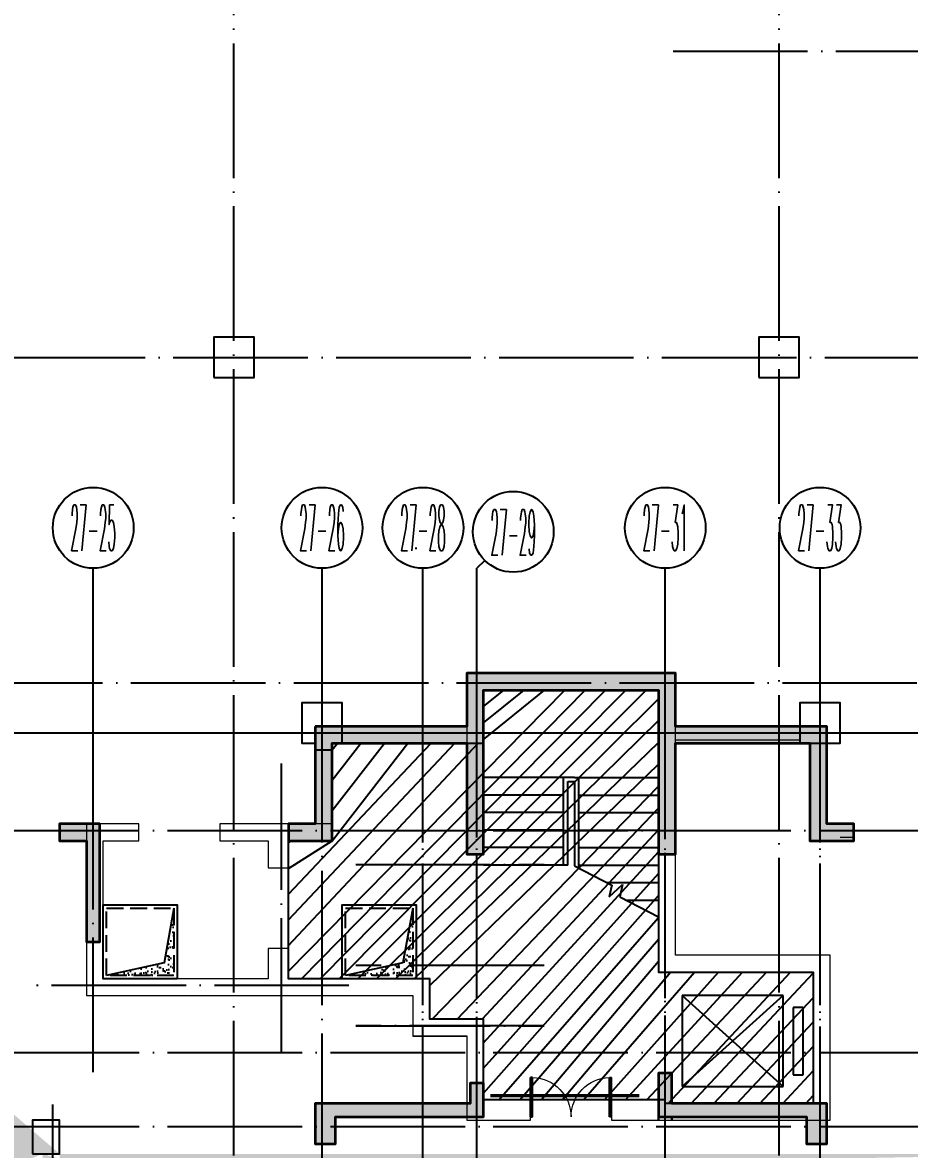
# Model space of a CAD drawing. Extents: x 115549 to 768939, y -502199 to 402497.
# Drawn here: x 417143 to 430322, y -412586 to -395847 of the extents above; entities that cross this region are included whole.
import ezdxf
from ezdxf.enums import TextEntityAlignment as Align

# ---------------------------------------------------------------- set-up
doc = ezdxf.new("R2010")
doc.units = 0
doc.header["$LTSCALE"] = 1000
doc.header["$MEASUREMENT"] = 0
doc.linetypes.add('DASH', pattern=[0.35, 0.25, -0.1])
doc.linetypes.add('DOTE', pattern=[2.4200000000000004, 2, -0.2, 0.02, -0.2])
for name, color, linetype in [('AXIS', 3, 'Continuous'), ('AXIS_TEXT', 7, 'Continuous'), ('COLUMN', 9, 'Continuous'), ('DOOR_FIRE', 144, 'Continuous'), ('DOTE', 16, 'DOTE'), ('STAIR', 50, 'Continuous'), ('人防集水坑', 6, 'Continuous')]:
    doc.layers.add(name, color=color, linetype=linetype)
for name, color, linetype, lineweight in [('renWALL', 8, 'Continuous', 9), ('WALL', 150, 'Continuous', 30), ('主楼剪力墙', 212, 'Continuous', 5), ('砼墙', 3, 'Continuous', 35)]:
    doc.layers.add(name, color=color, linetype=linetype, lineweight=lineweight)
doc.styles.add('_TCH_AXIS', font='COMPLEX', dxfattribs={"bigfont": 'GBCBIG'})
doc.styles.add('COMPLEX', font='COMPLEX')

# ---------------------------------------------------------------- blocks, each defined once
blk = doc.blocks.new('qiangzh3333')
at = {"layer": 'COLUMN', "color": 8}
for points in [[(503224601.038847, 3697103396.178967), (503225201.038847, 3697103396.178967), (503225201.038847, 3697103996.178967), (503224601.038847, 3697103996.178967)], [(503232701.038847, 3697103396.178967), (503233301.038847, 3697103396.178967), (503233301.038847, 3697103996.178967), (503232701.038847, 3697103996.178967)], [(503226110.8826807, 3697097866.524258), (503226360.8826807, 3697097866.524258), (503226360.8826807, 3697097966.522717), (503226510.945097, 3697097966.522717), (503226510.945097, 3697098566.522717), (503225910.945097, 3697098566.522717), (503225910.945097, 3697097966.522717), (503226110.8826807, 3697097966.522717)], [(503233310.945097, 3697097966.522717), (503233910.945097, 3697097966.522717), (503233910.945097, 3697098566.522717), (503233310.945097, 3697098566.522717)], [(503221910.945097, 3697091866.522717), (503222310.945097, 3697091866.522717), (503222310.945097, 3697092366.522717), (503221910.945097, 3697092366.522717)]]:
    blk.add_lwpolyline(points, close=True, dxfattribs=at)
at = {"layer": 'renWALL', "color": 8}
for points in [[(503231310.9167336, 3697092666.522717), (503230510.5560215, 3697092666.522717), (503230510.5560215, 3697092366.522717), (503231310.9167336, 3697092366.522717), (503233760.9167336, 3697092366.522717), (503233760.9167336, 3697094816.52613), (503231460.9167336, 3697094816.52613), (503231460.9167336, 3697098116.52613), (503231460.9167336, 3697099006.52613), (503228360.9167336, 3697099006.52613), (503228360.9167336, 3697096666.52613), (503228610.9167336, 3697096666.52613), (503228610.9167336, 3697098756.52613), (503231210.9167336, 3697098756.52613), (503231210.9167336, 3697098116.52613), (503231210.9167336, 3697094566.52613), (503233510.9167336, 3697094566.52613), (503233510.9167336, 3697092616.522717), (503231310.9167336, 3697092616.522717)], [(503231460.9167336, 3697098216.52613), (503233310.945097, 3697098216.52613)], [(503231460.9167336, 3697098016.52613), (503233310.945097, 3697098016.52613)], [(503234110.915429, 3697096566.52613), (503233910.915429, 3697096566.52613)]]:
    blk.add_lwpolyline(points, dxfattribs=at)
for points in [[(503222960.915429, 3697094466.52613), (503222960.915429, 3697096516.52613), (503223491.0402237, 3697096516.52613), (503223491.0402237, 3697096766.52613), (503222710.915429, 3697096766.52613), (503222710.915429, 3697094216.52613), (503225610.915429, 3697094216.52613), (503227560.9167336, 3697094216.52613), (503227560.9167336, 3697093616.52613), (503228360.9167336, 3697093616.52613), (503228360.9167336, 3697092366.522717), (503229310.5560215, 3697092366.522717), (503229310.5560215, 3697092666.522717), (503228610.9167336, 3697092666.522717), (503228610.9167336, 3697093866.52613), (503227810.9167336, 3697093866.52613), (503227810.9167336, 3697094466.52613), (503225710.915429, 3697094466.52613), (503225710.915429, 3697094916.52613), (503225410.915429, 3697094916.52613), (503225410.915429, 3697094466.52613)], [(503225710.915429, 3697096516.52613), (503226360.8826807, 3697096516.52613), (503226360.8826807, 3697096766.52613), (503225610.915429, 3697096766.52613), (503224691.0402237, 3697096766.52613), (503224691.0402237, 3697096516.52613), (503225410.915429, 3697096516.52613), (503225410.915429, 3697096116.52613), (503225710.915429, 3697096116.52613)]]:
    blk.add_lwpolyline(points, close=True, dxfattribs=at)
at = {"layer": 'WALL', "color": 8}
for points in [[(503231210.9167336, 3697093041.526131), (503231210.9167336, 3697092666.522717)], [(503231410.9167336, 3697092666.522717), (503231410.9167336, 3697093041.526131)], [(503231210.9167336, 3697092366.522717), (503231210.9167336, 3697092416.52613), (503231410.9167336, 3697092416.52613), (503231410.9167336, 3697092366.522717)]]:
    blk.add_lwpolyline(points, dxfattribs=at)
blk = doc.blocks.new('zhuloujlqtiangchong')
at = {"layer": '主楼剪力墙'}
h = blk.add_hatch(color=253, dxfattribs=at)
h.dxf.hatch_style = 1
h.paths.add_polyline_path([(813682.1114265919, 572371.3290939331), (813682.1114265919, 570471.3290939331), (813932.1114265919, 570471.3290939331), (813932.1114265919, 572121.3290939331), (814682.1114265919, 572121.3290939331), (814682.1114265919, 572371.3290939331)], flags=16)
h.paths.add_polyline_path([(826282.1114265919, 566171.3290939331), (826782.1114265919, 566171.3290939331), (826782.1114265919, 566371.3290939331), (826182.1114265919, 566371.3290939331), (825582.1114265919, 566371.3290939331), (825582.1114265919, 566171.3290939331), (826082.1114265919, 566171.3290939331), (826082.1114265919, 564521.3290939331), (826282.1114265919, 564521.3290939331)], flags=17)
h.paths.add_polyline_path([(822682.1114265919, 567871.3290939331), (822682.1114265919, 568021.3290939331), (824882.1114265919, 568021.3290939331), (824882.1114265919, 568671.3290939331), (824682.1114265919, 568671.3290939331), (824682.1114265919, 568221.3290939331), (822382.1114265919, 568221.3290939331), (822382.1114265919, 567871.3290939331), (822382.1114265919, 567621.3290939331), (822682.1114265919, 567621.3290939331)], flags=17)
h.paths.add_polyline_path([(822382.1114265919, 573821.3290939331), (822382.1114265919, 572371.3290939331), (821982.1114265919, 572371.3290939331), (821982.1114265919, 572121.3290939331), (822632.1114265919, 572121.3290939331), (822632.1114265919, 573571.3290939331), (823932.1114265919, 573571.3290939331), (824632.1114265919, 573571.3290939331), (824632.1114265919, 571921.3290939331), (824882.1114265919, 571921.3290939331), (824882.1114265919, 573721.3290939331), (824882.1114265919, 574311.3290939331), (827482.1114265919, 574311.3290939331), (827482.1114265919, 573721.3290939331), (827482.1114265919, 571921.3290939331), (827732.1114265919, 571921.3290939331), (827732.1114265919, 573571.3290939331), (828432.1114265919, 573571.3290939331), (829732.1114265919, 573571.3290939331), (829732.1114265919, 572121.3290939331), (830382.1114265919, 572121.3290939331), (830382.1114265919, 572371.3290939331), (829982.1114265919, 572371.3290939331), (829982.1114265919, 573821.3290939331), (828432.1114265919, 573821.3290939331), (827732.1114265919, 573821.3290939331), (827732.1114265919, 574561.3290939331), (824632.1114265919, 574561.3290939331), (824632.1114265919, 573821.3290939331), (823932.1114265919, 573821.3290939331)])
h.paths.add_polyline_path([(829982.1114265919, 567871.3290939331), (829982.1114265919, 568221.3290939331), (828382.1114265919, 568221.3290939331), (827682.1114265919, 568221.3290939331), (827682.1114265919, 568521.3290939331), (827482.1114265919, 568521.3290939331), (827482.1114265919, 568021.3290939331), (828382.1114265919, 568021.3290939331), (829682.1114265919, 568021.3290939331), (829682.1114265919, 567871.3290939331), (829682.1114265919, 567621.3290939331), (829982.1114265919, 567621.3290939331)], flags=17)
h.paths.add_polyline_path([(833382.1270515919, 572121.3290939331), (833782.1270515919, 572121.3290939331), (833782.1270515919, 572371.3290939331), (833182.1270515919, 572371.3290939331), (833182.1270515919, 570621.3290939331), (833382.1270515919, 570621.3290939331)], flags=17)
h.paths.add_polyline_path([(838482.1270515919, 567771.3290939331), (838482.1270515919, 566171.3290939331), (838682.1270515919, 566171.3290939331), (838682.1270515919, 567771.3290939331), (838882.1270515919, 567771.3290939331), (838882.1270515919, 567971.3290939331), (838582.1270515919, 567971.3290939331), (838282.1270515919, 567971.3290939331), (838282.1270515919, 567771.3290939331)], flags=17)
h.paths.add_polyline_path([(819182.1114265919, 572371.3290939331), (818582.1114265919, 572371.3290939331), (818582.1114265919, 572121.3290939331), (818982.1114265919, 572121.3290939331), (818982.1114265919, 570621.3290939331), (819182.1114265919, 570621.3290939331)], flags=16)
h.paths.add_polyline_path([(851082.1270515919, 566171.3290939331), (851582.1270515919, 566171.3290939331), (851582.1270515919, 566371.3290939331), (850982.1270515919, 566371.3290939331), (850382.1270515919, 566371.3290939331), (850382.1270515919, 566171.3290939331), (850882.1270515919, 566171.3290939331), (850882.1270515919, 564521.3290939331), (851082.1270515919, 564521.3290939331)], flags=17)
h.paths.add_polyline_path([(854782.1270515919, 567871.3290939331), (854782.1270515919, 568221.3290939331), (852482.1270515919, 568221.3290939331), (852482.1270515919, 568671.3290939331), (852282.1270515919, 568671.3290939331), (852282.1270515919, 568021.3290939331), (854482.1270515919, 568021.3290939331), (854482.1270515919, 567871.3290939331), (854482.1270515919, 567621.3290939331), (854782.1270515919, 567621.3290939331)], flags=17)
h.paths.add_polyline_path([(847182.1270515919, 573821.3290939331), (847182.1270515919, 572371.3290939331), (846782.1270515919, 572371.3290939331), (846782.1270515919, 572121.3290939331), (847432.1270515919, 572121.3290939331), (847432.1270515919, 573571.3290939331), (848732.1270515919, 573571.3290939331), (849432.1270515919, 573571.3290939331), (849432.1270515919, 571921.3290939331), (849682.1270515919, 571921.3290939331), (849682.1270515919, 573721.3290939331), (849682.1270515919, 574361.3290939331), (852282.1270515919, 574361.3290939331), (852282.1270515919, 573721.3290939331), (852282.1270515919, 571921.3290939331), (852532.1270515919, 571921.3290939331), (852532.1270515919, 573571.3290939331), (853232.1270515919, 573571.3290939331), (854532.1270515919, 573571.3290939331), (854532.1270515919, 572121.3290939331), (855182.1270515919, 572121.3290939331), (855182.1270515919, 572371.3290939331), (854782.1270515919, 572371.3290939331), (854782.1270515919, 573821.3290939331), (853232.1270515919, 573821.3290939331), (852532.1270515919, 573821.3290939331), (852532.1270515919, 574611.3290939331), (849432.1270515919, 574611.3290939331), (849432.1270515919, 573821.3290939331), (848732.1270515919, 573821.3290939331)])
h.paths.add_polyline_path([(847482.1270515919, 567871.3290939331), (847482.1270515919, 568021.3290939331), (848782.1270515919, 568021.3290939331), (849682.1270515919, 568021.3290939331), (849682.1270515919, 568521.3290939331), (849482.1270515919, 568521.3290939331), (849482.1270515919, 568221.3290939331), (848782.1270515919, 568221.3290939331), (847182.1270515919, 568221.3290939331), (847182.1270515919, 567871.3290939331), (847182.1270515919, 567621.3290939331), (847482.1270515919, 567621.3290939331)], flags=17)
h.paths.add_polyline_path([(843982.1270515919, 572371.3290939331), (843382.1270515919, 572371.3290939331), (843382.1270515919, 572121.3290939331), (843782.1270515919, 572121.3290939331), (843782.1270515919, 570621.3290939331), (843982.1270515919, 570621.3290939331)], flags=17)
h.paths.add_polyline_path([(858182.1270515919, 572121.3290939331), (858582.1270515919, 572121.3290939331), (858582.1270515919, 572371.3290939331), (857982.1270515919, 572371.3290939331), (857982.1270515919, 570621.3290939331), (858182.1270515919, 570621.3290939331)], flags=17)
h.paths.add_polyline_path([(823082.1114265919, 562121.3290939331), (823082.1114265919, 566071.3290939331)], flags=17)
edge = h.paths.add_edge_path()
edge.add_line((818582.1114265919, 567471.3290939331), (818332.1114265919, 567471.3290939331))
edge.add_line((823082.1114265919, 566071.3290939331), (822882.1114265919, 566071.3290939331))
edge.add_line((829482.1114265919, 566071.3290939331), (829282.1114265919, 566071.3290939331))
edge.add_line((834032.1270515919, 567471.3290939331), (833782.1270515919, 567471.3290939331))
edge.add_line((843382.1270515919, 567471.3290939331), (843132.1270515919, 567471.3290939331))
edge.add_line((847882.1270515919, 566071.3290939331), (847682.1270515919, 566071.3290939331))
edge.add_line((854082.1270515919, 566071.3290939331), (854282.1270515919, 566071.3290939331))
edge.add_line((858582.1270515919, 567471.3290939331), (858832.1270515919, 567471.3290939331))
edge.add_line((813932.1114265919, 566671.3290939331), (813682.1114265919, 566671.3290939331))
edge.add_line((813932.1114265919, 566321.3290939331), (813932.1114265919, 566671.3290939331))
edge.add_line((814882.1114265919, 566321.3290939331), (813932.1114265919, 566321.3290939331))
edge.add_line((815432.1114265919, 566321.3290939331), (814882.1114265919, 566321.3290939331))
edge.add_line((815432.1114265919, 566071.3290939331), (815432.1114265919, 566321.3290939331))
edge.add_line((815032.1114265919, 566071.3290939331), (815432.1114265919, 566071.3290939331))
edge.add_line((815032.1114265919, 565871.3290939331), (815032.1114265919, 566071.3290939331))
edge.add_line((814782.1114265919, 565871.3290939331), (815032.1114265919, 565871.3290939331))
edge.add_line((814782.1114265919, 566071.3290939331), (814782.1114265919, 565871.3290939331))
edge.add_line((813982.1114265919, 566071.3290939331), (814782.1114265919, 566071.3290939331))
edge.add_line((813982.1114265919, 564951.1025314331), (813982.1114265919, 566071.3290939331))
edge.add_line((813982.1114265919, 562171.3290939331), (813982.1114265919, 564951.1025314331))
edge.add_line((814782.1114265919, 562171.3290939331), (813982.1114265919, 562171.3290939331))
edge.add_line((814782.1114265919, 563621.3290939331), (814782.1114265919, 562171.3290939331))
edge.add_line((815032.1114265919, 563621.3290939331), (814782.1114265919, 563621.3290939331))
edge.add_line((815032.1114265919, 562121.3290939331), (815032.1114265919, 563621.3290939331))
edge.add_line((815382.1114265919, 562121.3290939331), (815032.1114265919, 562121.3290939331))
edge.add_line((817982.1114265919, 562121.3290939331), (815382.1114265919, 562121.3290939331))
edge.add_line((818332.1114265919, 562121.3290939331), (817982.1114265919, 562121.3290939331))
edge.add_line((818332.1114265919, 563621.3290939331), (818332.1114265919, 562121.3290939331))
edge.add_line((818332.1114265919, 565821.3290939331), (818332.1114265919, 563621.3290939331))
edge.add_line((818332.1114265919, 566171.3290939331), (818332.1114265919, 565821.3290939331))
edge.add_line((818332.1114265919, 567471.3290939331), (818332.1114265919, 566171.3290939331))
edge.add_line((862282.1270515919, 561871.3290939331), (863482.1270515919, 561871.3290939331))
edge.add_line((861782.1270515919, 561871.3290939331), (862282.1270515919, 561871.3290939331))
edge.add_line((859182.1270515919, 561871.3290939331), (861782.1270515919, 561871.3290939331))
edge.add_line((858682.1270515919, 561871.3290939331), (859182.1270515919, 561871.3290939331))
edge.add_line((858382.1270515919, 561871.3290939331), (858682.1270515919, 561871.3290939331))
edge.add_line((858382.1270515919, 561071.3290939331), (858382.1270515919, 561871.3290939331))
edge.add_line((858182.1270515919, 561071.3290939331), (858382.1270515919, 561071.3290939331))
edge.add_line((858182.1270515919, 561871.3290939331), (858182.1270515919, 561071.3290939331))
edge.add_line((854682.1270515919, 561871.3290939331), (858182.1270515919, 561871.3290939331))
edge.add_line((854182.1270515919, 561871.3290939331), (854682.1270515919, 561871.3290939331))
edge.add_line((850982.1270515919, 561871.3290939331), (854182.1270515919, 561871.3290939331))
edge.add_line((847782.1270515919, 561871.3290939331), (850982.1270515919, 561871.3290939331))
edge.add_line((847282.1270515919, 561871.3290939331), (847782.1270515919, 561871.3290939331))
edge.add_line((843782.1270515919, 561871.3290939331), (847282.1270515919, 561871.3290939331))
edge.add_line((843782.1270515919, 561071.3290939331), (843782.1270515919, 561871.3290939331))
edge.add_line((843582.1270515919, 561071.3290939331), (843782.1270515919, 561071.3290939331))
edge.add_line((843582.1270515919, 561871.3290939331), (843582.1270515919, 561071.3290939331))
edge.add_line((843282.1270515919, 561871.3290939331), (843582.1270515919, 561871.3290939331))
edge.add_line((842782.1270515919, 561871.3290939331), (843282.1270515919, 561871.3290939331))
edge.add_line((840182.1270515919, 561871.3290939331), (842782.1270515919, 561871.3290939331))
edge.add_line((839682.1270515919, 561871.3290939331), (840182.1270515919, 561871.3290939331))
edge.add_line((837482.1270515919, 561871.3290939331), (839682.1270515919, 561871.3290939331))
edge.add_line((836982.1270515919, 561871.3290939331), (837482.1270515919, 561871.3290939331))
edge.add_line((834382.1270515919, 561871.3290939331), (836982.1270515919, 561871.3290939331))
edge.add_line((833882.1270515919, 561871.3290939331), (834382.1270515919, 561871.3290939331))
edge.add_line((833582.1270515919, 561871.3290939331), (833882.1270515919, 561871.3290939331))
edge.add_line((833582.1270515919, 561071.3290939331), (833582.1270515919, 561871.3290939331))
edge.add_line((833382.1270515919, 561071.3290939331), (833582.1270515919, 561071.3290939331))
edge.add_line((833382.1270515919, 561871.3290939331), (833382.1270515919, 561071.3290939331))
edge.add_line((829882.1114265919, 561871.3290939331), (833382.1270515919, 561871.3290939331))
edge.add_line((829532.3683209419, 561871.3290939331), (829882.1114265567, 561871.3290939331))
edge.add_line((829532.101457119, 560971.3542709351), (829532.3683209785, 561871.3290941981))
edge.add_line((822882.1015267968, 560971.3351407051), (829532.1014571108, 560971.3542707999))
edge.add_line((822882.1015316844, 561871.3290939331), (822882.101526788, 560971.3351405753))
edge.add_line((822482.1114265919, 561871.3290939331), (822882.1015317, 561871.3290939331))
edge.add_line((818982.1114265919, 561871.3290939331), (822482.1114265919, 561871.3290939331))
edge.add_line((818982.1114265919, 561071.3290939331), (818982.1114265919, 561871.3290939331))
edge.add_line((818782.1114265919, 561071.3290939331), (818982.1114265919, 561071.3290939331))
edge.add_line((818782.1114265919, 561871.3290939331), (818782.1114265919, 561071.3290939331))
edge.add_line((818482.1114265919, 561871.3290939331), (818782.1114265919, 561871.3290939331))
edge.add_line((817982.1114265919, 561871.3290939331), (818482.1114265919, 561871.3290939331))
edge.add_line((815382.1114265919, 561871.3290939331), (817982.1114265919, 561871.3290939331))
edge.add_line((814882.1114265919, 561871.3290939331), (815382.1114265919, 561871.3290939331))
edge.add_line((813682.1114265919, 561871.3290939331), (814882.1114265919, 561871.3290939331))
edge.add_line((813682.1114265919, 566671.3290939331), (813682.1114265919, 561871.3290939331))
edge.add_line((822882.1114265919, 566071.3290939331), (822882.1114265919, 562121.3290939331))
edge.add_line((822882.1114265919, 562121.3290939331), (822482.1114265919, 562121.3290939331))
edge.add_line((822482.1114265919, 562121.3290939331), (818882.1114265919, 562121.3290939331))
edge.add_line((818882.1114265919, 562121.3290939331), (818582.1114265919, 562121.3290939331))
edge.add_line((818582.1114265919, 562121.3290939331), (818582.1114265919, 563621.3290939331))
edge.add_line((818582.1114265919, 563621.3290939331), (818582.1114265919, 565821.3290939331))
edge.add_line((818582.1114265919, 565821.3290939331), (818582.1114265919, 566171.3290939331))
edge.add_line((818582.1114265919, 566171.3290939331), (818582.1114265919, 567471.3290939331))
edge.add_line((843132.1270515919, 567471.3290939331), (843132.1270515919, 566171.3290939331))
edge.add_line((843132.1270515919, 566171.3290939331), (843132.1270515919, 565821.3290939331))
edge.add_line((843132.1270515919, 565821.3290939331), (843132.1270515919, 563621.3290939331))
edge.add_line((843132.1270515919, 563621.3290939331), (843132.1270515919, 562121.3290939331))
edge.add_line((843132.1270515919, 562121.3290939331), (842782.1270515919, 562121.3290939331))
edge.add_line((842782.1270515919, 562121.3290939331), (840182.1270515919, 562121.3290939331))
edge.add_line((840182.1270515919, 562121.3290939331), (839782.1270515919, 562121.3290939331))
edge.add_line((839782.1270515919, 562121.3290939331), (839782.1270515919, 563621.3290939331))
edge.add_line((839782.1270515919, 563621.3290939331), (839582.1270515919, 563621.3290939331))
edge.add_line((839582.1270515919, 563621.3290939331), (839582.1270515919, 562121.3290939331))
edge.add_line((839582.1270515919, 562121.3290939331), (837582.1270515919, 562121.3290939331))
edge.add_line((837582.1270515919, 562121.3290939331), (837582.1270515919, 563621.3290939331))
edge.add_line((837582.1270515919, 563621.3290939331), (837382.1270515919, 563621.3290939331))
edge.add_line((837382.1270515919, 563621.3290939331), (837382.1270515919, 562121.3290939331))
edge.add_line((837382.1270515919, 562121.3290939331), (836982.1270515919, 562121.3290939331))
edge.add_line((836982.1270515919, 562121.3290939331), (834382.1270515919, 562121.3290939331))
edge.add_line((834382.1270515919, 562121.3290939331), (834032.1270515919, 562121.3290939331))
edge.add_line((834032.1270515919, 562121.3290939331), (834032.1270515919, 563621.3290939331))
edge.add_line((834032.1270515919, 563621.3290939331), (834032.1270515919, 565821.3290939331))
edge.add_line((834032.1270515919, 565821.3290939331), (834032.1270515919, 566171.3290939331))
edge.add_line((834032.1270515919, 566171.3290939331), (834032.1270515919, 567471.3290939331))
edge.add_line((858832.1270515919, 566171.3290939331), (858832.1270515919, 567471.3290939331))
edge.add_line((833782.1270515919, 567471.3290939331), (833782.1270515919, 566171.3290939331))
edge.add_line((833782.1270515919, 566171.3290939331), (833782.1270515919, 565821.3290939331))
edge.add_line((833782.1270515919, 565821.3290939331), (833782.1270515919, 563621.3290939331))
edge.add_line((833782.1270515919, 563621.3290939331), (833782.1270515919, 562121.3290939331))
edge.add_line((833782.1270515919, 562121.3290939331), (833482.1270515919, 562121.3290939331))
edge.add_line((833482.1270515919, 562121.3290939331), (829882.1114265919, 562121.3290939331))
edge.add_line((829882.1114265919, 562121.3290939331), (829482.1114265919, 562121.3290939331))
edge.add_line((829482.1114265919, 562121.3290939331), (829482.1114265919, 566071.3290939331))
edge.add_line((858832.1270515919, 565821.3290939331), (858832.1270515919, 566171.3290939331))
edge.add_line((858832.1270515919, 563621.3290939331), (858832.1270515919, 565821.3290939331))
edge.add_line((859182.1270515919, 562121.3290939331), (858832.1270515919, 562121.3290939331))
edge.add_line((858832.1270515919, 562121.3290939331), (858832.1270515919, 563621.3290939331))
edge.add_line((861782.1270515919, 562121.3290939331), (859182.1270515919, 562121.3290939331))
edge.add_line((862132.1270515919, 563621.3290939331), (862132.1270515919, 562121.3290939331))
edge.add_line((862132.1270515919, 562121.3290939331), (861782.1270515919, 562121.3290939331))
edge.add_line((862382.1270515919, 563621.3290939331), (862132.1270515919, 563621.3290939331))
edge.add_line((862382.1270515919, 562171.3290939331), (862382.1270515919, 563621.3290939331))
edge.add_line((863182.1270515919, 562171.3290939331), (862382.1270515919, 562171.3290939331))
edge.add_line((863182.1270515919, 566071.3290939331), (863182.1270515919, 562171.3290939331))
edge.add_line((862382.1270515919, 566071.3290939331), (863182.1270515919, 566071.3290939331))
edge.add_line((862382.1270515919, 565871.3290939331), (862382.1270515919, 566071.3290939331))
edge.add_line((862132.1270515919, 565871.3290939331), (862382.1270515919, 565871.3290939331))
edge.add_line((862132.1270515919, 566071.3290939331), (862132.1270515919, 565871.3290939331))
edge.add_line((861732.1270515919, 566071.3290939331), (862132.1270515919, 566071.3290939331))
edge.add_line((861732.1270515919, 566321.3290939331), (861732.1270515919, 566071.3290939331))
edge.add_line((862282.1270515919, 566321.3290939331), (861732.1270515919, 566321.3290939331))
edge.add_line((863232.1270515919, 566321.3290939331), (862282.1270515919, 566321.3290939331))
edge.add_line((863232.1270515919, 566671.3290939331), (863232.1270515919, 566321.3290939331))
edge.add_line((863232.1270515919, 567871.3290939331), (863232.1270515919, 566671.3290939331))
edge.add_line((863232.1270515919, 568121.3290939331), (863232.1270515919, 567871.3290939331))
edge.add_line((863482.1270515919, 568121.3290939331), (863232.1270515919, 568121.3290939331))
edge.add_line((863482.1270515919, 568021.3290939331), (863482.1270515919, 568121.3290939331))
edge.add_line((865982.1270515919, 568021.3290939331), (863482.1270515919, 568021.3290939331))
edge.add_line((865982.1270515919, 572971.3290939331), (865982.1270515919, 568021.3290939331))
edge.add_line((863482.1270515919, 572971.3290939331), (865982.1270515919, 572971.3290939331))
edge.add_line((863482.1270515919, 572271.3290939331), (863482.1270515919, 572971.3290939331))
edge.add_line((863482.1270515919, 570471.3290939331), (863482.1270515919, 572271.3290939331))
edge.add_line((863482.1270515919, 569321.3290939331), (863482.1270515919, 570471.3290939331))
edge.add_line((863232.1270515919, 569321.3290939331), (863482.1270515919, 569321.3290939331))
edge.add_line((863232.1270515919, 570471.3290939331), (863232.1270515919, 569321.3290939331))
edge.add_line((863232.1270515919, 572121.3290939331), (863232.1270515919, 570471.3290939331))
edge.add_line((862482.1270515919, 572121.3290939331), (863232.1270515919, 572121.3290939331))
edge.add_line((862482.1270515919, 572371.3290939331), (862482.1270515919, 572121.3290939331))
edge.add_line((863232.1270515919, 572371.3290939331), (862482.1270515919, 572371.3290939331))
edge.add_line((863232.1270515919, 573221.3290939331), (863232.1270515919, 572371.3290939331))
edge.add_line((866232.1270515919, 573221.3290939331), (863232.1270515919, 573221.3290939331))
edge.add_line((866232.1270515919, 567771.3290939331), (866232.1270515919, 573221.3290939331))
edge.add_line((863482.1270515919, 567771.3290939331), (866232.1270515919, 567771.3290939331))
edge.add_line((863482.1270515919, 566671.3290939331), (863482.1270515919, 567771.3290939331))
edge.add_line((863482.1270515919, 566171.3290939331), (863482.1270515919, 566671.3290939331))
edge.add_line((863482.1270515919, 561871.3290939331), (863482.1270515919, 566171.3290939331))
edge.add_line((858582.1270515919, 567471.3290939331), (858582.1270515919, 566171.3290939331))
edge.add_line((858582.1270515919, 566171.3290939331), (858582.1270515919, 565821.3290939331))
edge.add_line((858582.1270515919, 565821.3290939331), (858582.1270515919, 563621.3290939331))
edge.add_line((858582.1270515919, 563621.3290939331), (858582.1270515919, 562121.3290939331))
edge.add_line((858582.1270515919, 562121.3290939331), (858282.1270515919, 562121.3290939331))
edge.add_line((858282.1270515919, 562121.3290939331), (854682.1270515919, 562121.3290939331))
edge.add_line((854682.1270515919, 562121.3290939331), (854282.1270515919, 562121.3290939331))
edge.add_line((854282.1270515919, 562121.3290939331), (854282.1270515919, 566071.3290939331))
edge.add_line((854082.1270515919, 566071.3290939331), (854082.1270515919, 562121.3290939331))
edge.add_line((854082.1270515919, 562121.3290939331), (850982.1270515919, 562121.3290939331))
edge.add_line((850982.1270515919, 562121.3290939331), (847882.1270515919, 562121.3290939331))
edge.add_line((847882.1270515919, 562121.3290939331), (847882.1270515919, 566071.3290939331))
edge.add_line((847682.1270515919, 566071.3290939331), (847682.1270515919, 562121.3290939331))
edge.add_line((847682.1270515919, 562121.3290939331), (847282.1270515919, 562121.3290939331))
edge.add_line((847282.1270515919, 562121.3290939331), (843682.1270515919, 562121.3290939331))
edge.add_line((843682.1270515919, 562121.3290939331), (843382.1270515919, 562121.3290939331))
edge.add_line((843382.1270515919, 562121.3290939331), (843382.1270515919, 563621.3290939331))
edge.add_line((843382.1270515919, 563621.3290939331), (843382.1270515919, 565821.3290939331))
edge.add_line((843382.1270515919, 565821.3290939331), (843382.1270515919, 566171.3290939331))
edge.add_line((843382.1270515919, 566171.3290939331), (843382.1270515919, 567471.3290939331))
edge.add_line((837982.1270515919, 572121.3290939331), (838482.1270515919, 572121.3290939331))
edge.add_line((838482.1270515919, 572121.3290939331), (838482.1270515919, 570471.3290939331))
edge.add_line((838482.1270515919, 570471.3290939331), (838682.1270515919, 570471.3290939331))
edge.add_line((838682.1270515919, 570471.3290939331), (838682.1270515919, 572121.3290939331))
edge.add_line((838682.1270515919, 572121.3290939331), (839482.1270515919, 572121.3290939331))
edge.add_line((839482.1270515919, 572121.3290939331), (839482.1270515919, 572371.3290939331))
edge.add_line((839482.1270515919, 572371.3290939331), (838582.1270515919, 572371.3290939331))
edge.add_line((838582.1270515919, 572371.3290939331), (837982.1270515919, 572371.3290939331))
edge.add_line((829282.1114265919, 566071.3290939331), (829282.1114265919, 561871.3353204356))
blk = doc.blocks.new('$DorLib2D$00000002')
for p, q in [((-0.5, -5.684341886080802e-17), (-0.5000000000000007, 0.4875)), ((-0.4750000000000007, 0.4875), (-0.5000000000000007, 0.4875)), ((-0.475, -2.842170943040401e-17), (-0.4750000000000007, 0.4875)), ((0.475, -2.842170943040401e-17), (0.4750000000000007, 0.4875)), ((0.4750000000000007, 0.4875), (0.5000000000000007, 0.4875)), ((0.5, -5.684341886080802e-17), (0.5000000000000007, 0.4875)), ((-0.5, -5.684341886080802e-17), (-0.475, -2.842170943040401e-17)), ((0.5, -5.684341886080802e-17), (0.475, -2.842170943040401e-17))]:
    blk.add_line(p, q)
at = {"lineweight": 13}
for centre, start, end in [((-0.4875, -4.263256414560601e-17), 0, 88.53071641864632), ((0.4875, -4.263256414560601e-17), 91.4692835813537, 180)]:
    blk.add_arc(centre, 0.4875, start, end, dxfattribs=at)
blk = doc.blocks.new('asdfqwer')
at = {"ltscale": 10}
h = blk.add_hatch(dxfattribs=at)
h.set_pattern_fill('AR-SAND', color=6, scale=50, style=0)
h.set_pattern_definition([(37.50000000000001, (0, 0), (-4.000078239960125, 122.3533093323356), [0, -96.52, 0, -107.95, 0, -103.1875]), (7.499999999999999, (0, 0), (112.3808207845006, 179.2062751420885), [0, -52.07000000000001, 0, -86.995, 0, -33.3375]), (327.5, (-78.105, 0), (197.7480925603645, 0.3592961696364028), [0, -31.75, 0, -114.3, 0, -149.225]), (317.5, (-78.105, 0), (190.8891131180743, 55.73233081430404), [0, -15.875, 0, -74.92999999999999, 0, -85.725])])
h.paths.add_polyline_path([(477311.1162526845, 229083.757494817), (476311.1162526844, 229083.757494817), (476311.1162526844, 228083.7574948172), (476458.3371828603, 228897.4432301149)])
at = {"color": 6}
for p, q in [((476458.3371828604, 228897.4432301149), (477311.1162526845, 229083.757494817)), ((476311.1162526845, 228083.757494817), (476458.3371828604, 228897.4432301149))]:
    blk.add_line(p, q, dxfattribs=at)
blk.add_lwpolyline([(476261.1162526845, 229133.757494817), (477361.1162526845, 229133.757494817), (477361.1162526845, 228033.757494817), (476261.1162526845, 228033.757494817)], close=True, dxfattribs=at)
at = {"color": 6, "linetype": 'DASH'}
blk.add_lwpolyline([(476311.1162526845, 229083.757494817), (477311.1162526845, 229083.757494817), (477311.1162526845, 228083.757494817), (476311.1162526845, 228083.757494817)], close=True, dxfattribs=at)
blk = doc.blocks.new('gangjinhunningtuqiang')
at = {"layer": '砼墙', "color": 8}
for points in [[(847182.1270515919, 573821.3290939331), (847182.1270515919, 572371.3290939331), (846782.1270515919, 572371.3290939331), (846782.1270515919, 572121.3290939331), (847432.1270515919, 572121.3290939331), (847432.1270515919, 573571.3290939331), (848732.1270515919, 573571.3290939331), (849432.1270515919, 573571.3290939331), (849432.1270515919, 571921.3290939331), (849682.1270515919, 571921.3290939331), (849682.1270515919, 573721.3290939331), (849682.1270515919, 574361.3290939331), (852282.1270515919, 574361.3290939331), (852282.1270515919, 573721.3290939331), (852282.1270515919, 571921.3290939331), (852532.1270515919, 571921.3290939331), (852532.1270515919, 573571.3290939331), (853232.1270515919, 573571.3290939331), (854532.1270515919, 573571.3290939331), (854532.1270515919, 572121.3290939331), (855182.1270515919, 572121.3290939331), (855182.1270515919, 572371.3290939331), (854782.1270515919, 572371.3290939331), (854782.1270515919, 573821.3290939331), (853232.1270515919, 573821.3290939331), (852532.1270515919, 573821.3290939331), (852532.1270515919, 574611.3290939331), (849432.1270515919, 574611.3290939331), (849432.1270515919, 573821.3290939331), (848732.1270515919, 573821.3290939331)], [(843982.1270515919, 572371.3290939331), (843382.1270515919, 572371.3290939331), (843382.1270515919, 572121.3290939331), (843782.1270515919, 572121.3290939331), (843782.1270515919, 570621.3290939331), (843982.1270515919, 570621.3290939331)], [(854782.1270515919, 567871.3290939331), (854782.1270515919, 568221.3290939331), (852482.1270515919, 568221.3290939331), (852482.1270515919, 568671.3290939331), (852282.1270515919, 568671.3290939331), (852282.1270515919, 568021.3290939331), (854482.1270515919, 568021.3290939331), (854482.1270515919, 567871.3290939331), (854482.1270515919, 567621.3290939331), (854782.1270515919, 567621.3290939331)], [(847482.1270515919, 567871.3290939331), (847482.1270515919, 568021.3290939331), (848782.1270515919, 568021.3290939331), (849682.1270515919, 568021.3290939331), (849682.1270515919, 568521.3290939331), (849482.1270515919, 568521.3290939331), (849482.1270515919, 568221.3290939331), (848782.1270515919, 568221.3290939331), (847182.1270515919, 568221.3290939331), (847182.1270515919, 567871.3290939331), (847182.1270515919, 567621.3290939331), (847482.1270515919, 567621.3290939331)]]:
    blk.add_lwpolyline(points, close=True, dxfattribs=at)
blk = doc.blocks.new('saaaa')
at = {"layer": 'COLUMN', "color": 8}
for p, q in [((504892889.8447793, 3696164793.316199), (504892289.8447793, 3696164793.316199)), ((504892289.8447793, 3696164793.316199), (504892289.8447793, 3696164193.316199)), ((504892889.8447793, 3696164193.316199), (504892889.8447793, 3696164793.316199)), ((504900989.8447793, 3696164793.316199), (504900389.8447793, 3696164793.316199)), ((504900389.8447793, 3696164793.316199), (504900389.8447793, 3696164193.316199)), ((504900989.8447793, 3696164193.316199), (504900989.8447793, 3696164793.316199)), ((504892289.8447793, 3696164193.316199), (504892889.8447793, 3696164193.316199)), ((504900389.8447793, 3696164193.316199), (504900989.8447793, 3696164193.316199)), ((504894199.7510293, 3696159363.659949), (504893599.7510293, 3696159363.659949)), ((504893599.7510293, 3696159363.659949), (504893599.7510293, 3696158763.659949)), ((504894199.7510293, 3696158763.659949), (504894199.7510293, 3696159363.659949)), ((504901599.7510293, 3696159363.659949), (504900999.7510293, 3696159363.659949)), ((504900999.7510293, 3696159363.659949), (504900999.7510293, 3696158763.659949)), ((504901599.7510293, 3696158763.659949), (504901599.7510293, 3696159363.659949)), ((504893599.7510293, 3696158763.659949), (504893799.6886129, 3696158763.659949)), ((504893799.6886129, 3696158763.659949), (504893799.6886129, 3696158663.66149)), ((504894049.6886129, 3696158663.66149), (504894049.6886129, 3696158763.659949)), ((504894049.6886129, 3696158763.659949), (504894199.7510293, 3696158763.659949)), ((504900999.7510293, 3696158763.659949), (504901599.7510293, 3696158763.659949)), ((504893799.6886129, 3696158663.66149), (504894049.6886129, 3696158663.66149)), ((504889999.7510293, 3696153163.659949), (504889599.7510293, 3696153163.659949)), ((504889599.7510293, 3696153163.659949), (504889599.7510293, 3696152663.659949)), ((504889999.7510293, 3696152663.659949), (504889999.7510293, 3696153163.659949))]:
    blk.add_line(p, q, dxfattribs=at)
at = {"layer": 'renWALL', "color": 8}
for p, q in [((504899149.7226658, 3696159803.663362), (504896049.7226658, 3696159803.663362)), ((504896049.7226658, 3696159803.663362), (504896049.7226658, 3696157463.663362)), ((504899149.7226658, 3696158913.663362), (504899149.7226658, 3696159803.663362)), ((504896299.7226658, 3696157463.663362), (504896299.7226658, 3696159553.663362)), ((504896299.7226658, 3696159553.663362), (504898899.7226658, 3696159553.663362)), ((504898899.7226658, 3696159553.663362), (504898899.7226658, 3696158913.663362)), ((504898899.7226658, 3696158913.663362), (504898899.7226658, 3696155363.663362)), ((504899149.7226658, 3696159013.663362), (504900999.7510293, 3696159013.663362)), ((504899149.7226658, 3696155613.663362), (504899149.7226658, 3696158913.663362)), ((504899149.7226658, 3696158813.663362), (504900999.7510293, 3696158813.663362)), ((504891179.8461559, 3696157563.663362), (504890399.7213613, 3696157563.663362)), ((504890399.7213613, 3696157563.663362), (504890399.7213613, 3696155013.663362)), ((504891179.8461559, 3696157313.663362), (504891179.8461559, 3696157563.663362)), ((504893299.7213613, 3696157563.663362), (504892379.8461559, 3696157563.663362)), ((504892379.8461559, 3696157563.663362), (504892379.8461559, 3696157313.663362)), ((504894049.6886129, 3696157563.663362), (504893299.7213613, 3696157563.663362)), ((504894049.6886129, 3696157313.663362), (504894049.6886129, 3696157563.663362)), ((504896049.7226658, 3696157463.663362), (504896299.7226658, 3696157463.663362)), ((504901799.7213613, 3696157363.663362), (504901599.7213613, 3696157363.663362)), ((504890649.7213613, 3696155263.663362), (504890649.7213613, 3696157313.663362)), ((504890649.7213613, 3696157313.663362), (504891179.8461559, 3696157313.663362)), ((504892379.8461559, 3696157313.663362), (504893099.7213613, 3696157313.663362)), ((504893099.7213613, 3696157313.663362), (504893099.7213613, 3696156913.663362)), ((504893399.7213613, 3696157313.663362), (504894049.6886129, 3696157313.663362)), ((504893399.7213613, 3696156913.663362), (504893399.7213613, 3696157313.663362)), ((504893099.7213613, 3696156913.663362), (504893399.7213613, 3696156913.663362)), ((504893399.7213613, 3696155713.663362), (504893099.7213613, 3696155713.663362)), ((504893099.7213613, 3696155713.663362), (504893099.7213613, 3696155263.663362)), ((504893399.7213613, 3696155263.663362), (504893399.7213613, 3696155713.663362)), ((504901449.7226658, 3696155613.663362), (504899149.7226658, 3696155613.663362)), ((504901449.7226658, 3696153163.659949), (504901449.7226658, 3696155613.663362)), ((504898899.7226658, 3696155363.663362), (504901199.7226658, 3696155363.663362)), ((504901199.7226658, 3696155363.663362), (504901199.7226658, 3696153413.659949)), ((504893099.7213613, 3696155263.663362), (504890649.7213613, 3696155263.663362)), ((504895499.7226659, 3696155263.663362), (504893399.7213613, 3696155263.663362)), ((504895499.7226659, 3696154663.663362), (504895499.7226659, 3696155263.663362)), ((504890399.7213613, 3696155013.663362), (504893299.7213613, 3696155013.663362)), ((504893299.7213613, 3696155013.663362), (504895249.7226659, 3696155013.663362)), ((504895249.7226659, 3696155013.663362), (504895249.7226659, 3696154413.663362)), ((504896299.7226658, 3696154663.663362), (504895499.7226659, 3696154663.663362)), ((504896299.7226658, 3696153463.659949), (504896299.7226658, 3696154663.663362)), ((504895249.7226659, 3696154413.663362), (504896049.7226658, 3696154413.663362)), ((504896049.7226658, 3696154413.663362), (504896049.7226658, 3696153163.659949)), ((504896999.3619538, 3696153463.659949), (504896299.7226658, 3696153463.659949)), ((504896999.3619538, 3696153163.659949), (504896999.3619538, 3696153463.659949)), ((504898999.7226659, 3696153463.659949), (504898199.3619538, 3696153463.659949)), ((504898199.3619538, 3696153463.659949), (504898199.3619538, 3696153163.659949)), ((504901199.7226658, 3696153413.659949), (504898999.7226658, 3696153413.659949)), ((504896049.7226658, 3696153163.659949), (504896999.3619538, 3696153163.659949)), ((504898199.3619538, 3696153163.659949), (504898999.7226658, 3696153163.659949)), ((504898999.7226658, 3696153163.659949), (504901449.7226658, 3696153163.659949))]:
    blk.add_line(p, q, dxfattribs=at)
blk = doc.blocks.new('27-6')
at = {"layer": 'DOTE', "color": 8}
for p, q in [((2281007.140841852, -961354.960681177), (2281007.140841852, -954464.3462157078)), ((2284407.140841779, -962780.3810636718), (2284407.14084178, -954464.3462157077)), ((2285907.140841906, -962780.3810636138), (2285907.140841906, -954464.3462157076)), ((2286707.140841852, -964952.4859421104), (2286707.140841852, -954464.3462157076)), ((2289507.140841852, -964932.9142399526), (2289507.140841852, -954464.3462157075)), ((2291807.141206992, -962780.3810636138), (2291807.141206992, -954464.3462157074)), ((2301051.672497683, -956316.5212025112), (2250048.080284149, -956316.5212025112)), ((2301051.672497683, -957766.5220639096), (2250048.080284149, -957766.5220639086)), ((2301051.672497683, -961066.5233362583), (2250048.080284149, -961066.5233362592)), ((2280407.140841852, -970783.5608366309), (2280407.140841852, -961834.6778745081)), ((2301051.672497683, -962166.5220639077), (2250048.080284149, -962166.5220639086))]:
    blk.add_line(p, q, dxfattribs=at)
blk = doc.blocks.new('_AXISO')
blk.add_circle((0, 0), 0.5)
at = {"layer": 'AXIS_TEXT', "style": 'COMPLEX', "width": 1.041666666666667}
blk.add_attdef('A', text='', height=0.56, dxfattribs=at).set_placement((-0.25, -0.28), (0.25, -0.28), align=Align.FIT)
blk = doc.blocks.new('27-11')
at = {"layer": 'AXIS'}
for p, q in [((770275.1825803218, 555649.8877719723), (770158.0252927958, 555532.7304844471)), ((764458.0252927954, 551532.7304844473), (764458.0252927954, 555532.7304844473)), ((764458.0252927954, 551732.7304844473), (764458.0252927954, 555532.7304844473)), ((767858.0252927232, 551532.7304844472), (767858.0252927232, 555532.7304844472)), ((767858.0252927232, 551732.7304844472), (767858.0252927232, 555532.7304844472)), ((769358.0252928499, 551532.7304844471), (769358.0252928499, 555532.7304844471)), ((770158.0252927958, 551532.7304844471), (770158.0252927958, 555532.7304844471)), ((770158.0252927958, 551732.7304844471), (770158.0252927958, 555532.7304844471)), ((770158.0252927958, 551732.7304844471), (770158.0252927958, 555532.7304844471)), ((770158.025292794, 553994.4315076811), (770158.0252927958, 555532.7304844471)), ((770158.2442007603, 553994.4315076935), (770158.2442007621, 555532.7304844594)), ((772958.0252927958, 551532.730484447), (772958.0252927958, 555532.730484447)), ((772958.0252927958, 551732.730484447), (772958.0252927958, 555532.730484447)), ((775258.0256579358, 551532.7304844469), (775258.0256579358, 555532.7304844469)), ((775258.0260895246, 551732.7304844471), (775258.0260895246, 555532.7304844471))]:
    blk.add_line(p, q, dxfattribs=at)
at = {"layer": 'DOTE', "color": 8}
blk.add_line((769258.0249276555, 555815.5731969204), (769258.024927655, 555840.4769904423), dxfattribs=at)
at = {"layer": 'AXIS'}
ref = blk.add_blockref('_AXISO', (764458.0252927954, 556132.7304844473), dxfattribs=dict(at, xscale=1200, yscale=1200, zscale=1200))
ref.add_attrib('A', '27-25', dxfattribs={"layer": 'AXIS_TEXT', "height": 678.8225099390856, "style": '_TCH_AXIS', "width": 0.2099999999999275}).set_placement((764118.614037826, 555793.3192294779), (764797.4365477648, 555793.3192294779), align=Align.FIT)
ref = blk.add_blockref('_AXISO', (767858.0252927241, 556132.7304844472), dxfattribs=dict(at, xscale=1200, yscale=1200, zscale=1200))
ref.add_attrib('A', '27-26', dxfattribs={"layer": 'AXIS_TEXT', "height": 678.8225099390856, "style": '_TCH_AXIS', "width": 0.2099999999999275}).set_placement((767518.6140377547, 555793.3192294776), (768197.4365476936, 555793.3192294776), align=Align.FIT)
ref = blk.add_blockref('_AXISO', (769358.0252928527, 556132.7304844471), dxfattribs=dict(at, xscale=1200, yscale=1200, zscale=1200))
ref.add_attrib('A', '27-28', dxfattribs={"layer": 'AXIS_TEXT', "height": 678.8225099390856, "style": '_TCH_AXIS', "width": 0.2099999999999276}).set_placement((769018.6140378832, 555793.3192294774), (769697.4365478221, 555793.3192294774), align=Align.FIT)
ref = blk.add_blockref('_AXISO', (770699.4466490343, 556074.1518406837), dxfattribs=dict(at, xscale=1200, yscale=1200, zscale=1200, rotation=180))
ref.add_attrib('A', '27-29', dxfattribs={"layer": 'AXIS_TEXT', "height": 678.8225099390856, "style": '_TCH_AXIS', "width": 0.2099999999999275}).set_placement((770360.0353940648, 555724.5891437583), (771038.8579040037, 555724.5891437583), align=Align.FIT)
ref = blk.add_blockref('_AXISO', (772958.0252927958, 556132.7304844491), dxfattribs=dict(at, xscale=1200, yscale=1200, zscale=1200))
ref.add_attrib('A', '27-31', dxfattribs={"layer": 'AXIS_TEXT', "height": 678.8225099390856, "style": '_TCH_AXIS', "width": 0.2234042553190718}).set_placement((772618.6140378264, 555793.3192294794), (773297.4365477653, 555793.3192294794), align=Align.FIT)
ref = blk.add_blockref('_AXISO', (775258.0260895237, 556132.7304844471), dxfattribs=dict(at, xscale=1200, yscale=1200, zscale=1200))
ref.add_attrib('A', '27-33', dxfattribs={"layer": 'AXIS_TEXT', "height": 678.8225099390856, "style": '_TCH_AXIS', "width": 0.2121212121211387}).set_placement((774918.6148345543, 555793.3192294774), (775597.4373444931, 555793.3192294774), align=Align.FIT)

msp = doc.modelspace()

# ---------------------------------------------------------------- hatches: boundary and pattern name
h = msp.add_hatch()
h.set_pattern_fill('ANSI31', color=256, scale=300, style=0)
h.set_pattern_definition([(45, (-502804617.7348279, -3696704517.997187), (-336.7596045400932, 336.7596045400933), [])])
edge = h.paths.add_edge_path()
edge.add_line((487447.9249867091, -311971.880719469), (487447.9267028461, -418351.4709918957))
edge.add_line((487447.9267028461, -418351.4709918957), (442183.2992801557, -418351.471722887))
edge.add_line((442183.2992801557, -418351.471722887), (442183.2992801557, -418251.474469469))
edge.add_line((442183.2992801557, -418251.474469469), (437793.2102692018, -418251.4701960544))
edge.add_line((437793.2102692018, -418251.4701960544), (437793.2102692018, -412351.474469469))
edge.add_line((437793.2102692018, -412351.474469469), (440543.2102692018, -412351.4744699459))
edge.add_line((440543.2102692018, -412351.4744699459), (440543.1806011091, -406901.474469469))
edge.add_line((440543.1806011091, -406901.474469469), (437793.1814452896, -406901.4732144336))
edge.add_line((437793.1814452896, -406901.4732144336), (437793.1816869865, -406371.818219469))
edge.add_line((437793.1816869865, -406371.818219469), (436783.3040191422, -406371.818219469))
edge.add_line((436783.3040191422, -406371.818219469), (436783.3040191422, -406221.818219469))
edge.add_line((436783.3040191422, -406221.818219469), (436633.3005165348, -406221.818219469))
edge.add_line((436633.3005165348, -406221.818219469), (436633.3005304227, -401121.818219469))
edge.add_line((436633.3005304227, -401121.818219469), (436783.3040191422, -401121.818219469))
edge.add_line((436783.3040191422, -401121.818219469), (436783.3040191422, -392421.818219469))
edge.add_line((436783.3040191422, -392421.818219469), (436608.3005165348, -392421.818219469))
edge.add_line((436608.3005165348, -392421.818219469), (436608.3006444464, -388596.7353208523))
edge.add_line((436608.3006444464, -388596.7353208523), (428508.3005165348, -388596.7350500087))
edge.add_line((428508.3005165348, -388596.7350500087), (428508.3005165348, -384921.818219469))
edge.add_line((428508.3005165348, -384921.818219469), (428683.3040191422, -384921.818219469))
edge.add_line((428683.3040191422, -384921.818219469), (428683.304012228, -376221.8182189922))
edge.add_line((428683.304012228, -376221.8182189922), (428508.3005165348, -376221.818219469))
edge.add_line((428508.3005165348, -376221.818219469), (428508.3005165348, -374601.8177311878))
edge.add_line((428508.3005165348, -374601.8177311878), (427793.1806020627, -374601.810406969))
edge.add_line((427793.1806020627, -374601.810406969), (427793.1806020627, -370751.8177311878))
edge.add_line((427793.1806020627, -370751.8177311878), (431993.1790192018, -370751.8177311878))
edge.add_line((431993.1790192018, -370751.8177311878), (431993.1802368055, -373548.6485813122))
edge.add_line((431993.1802368055, -373548.6485813122), (435543.1790192018, -373548.6485813122))
edge.add_line((435543.1790192018, -373548.6485813122), (435543.1806039701, -374851.810406969))
edge.add_line((435543.1806039701, -374851.810406969), (436633.372784842, -374851.8173578243))
edge.add_line((436633.372784842, -374851.8173578243), (436633.372784842, -372654.7353165607))
edge.add_line((436633.372784842, -372654.7353165607), (444708.3005223165, -372654.7353165607))
edge.add_line((444708.3005223165, -372654.7353165607), (444708.3005239854, -370521.8182199459))
edge.add_line((444708.3005239854, -370521.8182199459), (444883.3040192018, -370521.8182199459))
edge.add_line((444883.3040192018, -370521.8182199459), (444883.3040191422, -370371.081891344))
edge.add_line((444883.3040191422, -370371.081891344), (468723.3352687249, -370371.818219469))
edge.add_line((468723.3352687249, -370371.818219469), (468723.3352692018, -364601.817730711))
edge.add_line((468723.3352692018, -364601.817730711), (469183.3042626868, -364601.817730711))
edge.add_line((469183.3042626868, -364601.817730711), (469183.3042626271, -356121.818219469))
edge.add_line((469183.3042626271, -356121.818219469), (469008.2980733404, -356121.8182204227))
edge.add_line((469008.2980733404, -356121.8182204227), (469008.2980496178, -351696.8959663372))
edge.add_line((469008.2980496178, -351696.8959663372), (477108.2980425248, -351696.8959620456))
edge.add_line((477108.2980425248, -351696.8959620456), (477108.2980425248, -348621.818219469))
edge.add_line((477108.2980425248, -348621.818219469), (477283.3040191422, -348621.818219469))
edge.add_line((477283.3040191422, -348621.818219469), (477283.3040191422, -339921.818219469))
edge.add_line((477283.3040191422, -339921.818219469), (477108.2980362067, -339921.818219469))
edge.add_line((477108.2980362067, -339921.818219469), (477108.2980362067, -336321.818219469))
edge.add_line((477108.2980362067, -336321.818219469), (477283.3040191422, -336321.818219469))
edge.add_line((477283.3040191422, -336321.818219469), (477283.3040191422, -329421.818219469))
edge.add_line((477283.3040191422, -329421.818219469), (476683.3040191422, -329421.818219469))
edge.add_line((476683.3040191422, -329421.818219469), (476683.3040191422, -329571.818219469))
edge.add_line((476683.3040191422, -329571.818219469), (473221.3155569325, -329571.818219469))
edge.add_line((473221.3155569325, -329571.818219469), (473221.3154337297, -326572.2017543773))
edge.add_line((473221.3154337297, -326572.2017543773), (470421.4152434955, -326572.2017043094))
edge.add_line((470421.4152434955, -326572.2017043094), (470421.4152434359, -324321.880719469))
edge.add_line((470421.4152434359, -324321.880719469), (468221.3977692018, -324321.880719469))
edge.add_line((468221.3977692018, -324321.880719469), (468221.3977692018, -323021.8799822788))
edge.add_line((468221.3977692018, -323021.8799822788), (467971.3977672348, -323021.8799827556))
edge.add_line((467971.3977672348, -323021.8799827556), (467971.3977672348, -318071.880719469))
edge.add_line((467971.3977672348, -318071.880719469), (469121.3353527675, -318071.880719469))
edge.add_line((469121.3353527675, -318071.880719469), (469121.3353527675, -314471.880719469))
edge.add_line((469121.3353527675, -314471.880719469), (475471.3977692018, -314471.880719469))
edge.add_line((475471.3977692018, -314471.880719469), (475471.3977692018, -313671.880719469))
edge.add_line((475471.3977692018, -313671.880719469), (480196.3977692018, -313671.8807199459))
edge.add_line((480196.3977692018, -313671.8807199459), (480196.3977692018, -312046.880719469))
edge.add_line((480196.3977692018, -312046.880719469), (481171.3977691422, -312046.880719469))
edge.add_line((481171.3977691422, -312046.880719469), (481171.3977691422, -311971.880719469))
edge.add_line((481171.3977691422, -311971.880719469), (487447.9249866495, -311967.4831555347))
h = msp.add_hatch()
h.set_pattern_fill('ANSI31', color=256, scale=150, style=0)
h.set_pattern_definition([(45, (-502804617.7348283, -3697004517.997187), (-168.3798022700466, 168.3798022700466), [])])
edge = h.paths.add_edge_path()
edge.add_line((423993.2102687845, -405761.474469469), (426593.1819052587, -405761.474469469))
edge.add_line((426593.1819052587, -405761.474469469), (426593.1819052587, -409951.4710572223))
edge.add_line((426593.1819052587, -409951.4710572223), (428893.1819052587, -409951.4710572223))
edge.add_line((428893.1819052587, -409951.4710572223), (428893.1819052587, -411901.474469469))
edge.add_line((428893.1819052587, -411901.474469469), (426693.1819052587, -411901.474469469))
edge.add_line((426693.1819052587, -411901.474469469), (426693.1819052587, -411851.474469469))
edge.add_line((426693.1819052587, -411851.474469469), (423993.2102687845, -411851.474469469))
edge.add_line((423993.2102687845, -411851.474469469), (423993.1819052587, -410651.4710567455))
edge.add_line((423993.1819052587, -410651.4710567455), (423193.1819053183, -410651.4710567455))
edge.add_line((423193.1819053183, -410651.4710567455), (423193.1819053183, -410051.4710572223))
edge.add_line((423193.1819053183, -410051.4710572223), (421093.1806006918, -410051.4710572223))
edge.add_line((421093.1806006918, -410051.4710572223), (421093.1806006918, -408001.474469469))
edge.add_line((421093.1806006918, -408001.474469469), (421743.2102687845, -408001.474469469))
edge.add_line((421743.2102687845, -408001.474469469), (421743.1478523503, -406551.474469469))
edge.add_line((421743.1478523503, -406551.474469469), (423993.1819052587, -406551.474469469))
edge.add_line((423993.1819052587, -406551.474469469), (423993.1819052587, -405761.4710572223))

# ---------------------------------------------------------------- linework, layer by layer
msp.add_lwpolyline([(423993.2102687845, -405761.474469469), (426593.1819052587, -405761.474469469), (426593.1819052587, -409951.4710572223), (428893.1819052587, -409951.4710572223), (428893.1819052587, -411901.474469469), (426693.1819052587, -411901.474469469), (426693.1819052587, -411851.474469469), (423993.2102687845, -411851.474469469), (423993.1819052587, -410651.4710567455), (423193.1819053183, -410651.4710567455), (423193.1819053183, -410051.4710572223), (421093.1806006918, -410051.4710572223), (421093.1806006918, -408001.474469469), (421743.2102687845, -408001.474469469), (421743.1478523503, -406551.474469469), (423993.1819052587, -406551.474469469), (423993.1819052587, -405761.4710572223)])
at = {"linetype": 'DASH', "const_width": 50}
msp.add_lwpolyline([(426308.8525966892, -411788.5188973407), (424096.3712323199, -411788.5105097751)], dxfattribs=at)
at = {"layer": 'DOTE', "color": 1}
for p, q in [((420283.3005161176, -422356.4703486423), (420283.3005161176, -308021.8283446293)), ((428383.3005161176, -422356.4703486423), (428383.3005161176, -308021.8283446293)), ((426808.5811294208, -396271.7067544918), (437002.1187928806, -396271.7067544918)), ((225783.3005161176, -400821.818219469), (681174.4027883897, -400821.818219469)), ((423093.1819053183, -412757.3858664493), (423093.1819052587, -405325.5755317669)), ((423893.1812530051, -412757.3858664493), (423893.1812530051, -405369.9290788631)), ((426693.1812530051, -412757.3858664493), (426693.1812530051, -405369.9290788631)), ((428993.1819052587, -412757.3858664493), (428993.1819052587, -405369.9290788631)), ((437693.1816181431, -405661.4701955776), (388093.180887867, -405661.4701955776)), ((437693.1816181431, -406401.4701955776), (388093.180887867, -406401.4701955776)), ((422093.1819053779, -408351.471058176), (424893.1819053779, -408351.471058176)), ((424893.1819052587, -409851.4710572223), (422093.1819053183, -409851.4710572223)), ((424893.1819052587, -410751.4710567455), (422093.1819053183, -410751.4710567455)), ((422093.1819053779, -410751.471058176), (424893.1819041262, -410751.471058176))]:
    msp.add_line(p, q, dxfattribs=at)
at = {"layer": 'DOTE'}
for p, q in [((420993.1806007514, -411151.4710572223), (420993.1806007514, -406851.4710572223)), ((421993.1806006918, -410151.4710572223), (417243.1806006918, -410151.4710572223))]:
    msp.add_line(p, q, dxfattribs=at)
at = {"layer": 'STAIR'}
for p, q in [((425183.1819006095, -407061.496015356), (423993.1819006095, -407061.4960158329)), ((425343.1819051395, -407061.496015356), (425183.181907166, -407061.496015356)), ((425183.1818907748, -408361.4960158329), (425183.1819071064, -407061.4960163097)), ((425343.1819051395, -407061.4960163097), (425403.1819042454, -407061.4960163097)), ((425403.1819050203, -407061.496015356), (425403.1819050799, -408405.3379133205)), ((425403.1819050203, -407061.4960148792), (426593.1819051991, -407061.4960148792)), ((425403.1819042454, -407061.496015356), (426593.1819051395, -407061.496015356)), ((425243.1818897019, -408361.4960158329), (425243.181907166, -407121.4960144024)), ((425243.1818897019, -408361.4960158329), (425243.1819071064, -407121.4960144024)), ((425243.1819071064, -407121.4960144024), (425343.1819071064, -407121.4960144024)), ((425343.1819051395, -407121.4960167866), (425343.1819051395, -408374.5458987217)), ((425343.1819051395, -407121.4960144024), (425343.1819051395, -408374.5458987217)), ((425183.1819006095, -407321.496015356), (423993.1819006095, -407321.4960158329)), ((425403.181904305, -407321.496015356), (426593.1819051395, -407321.4960148792)), ((425183.181898881, -407581.4960158329), (423993.1819006095, -407581.4960158329)), ((425403.181904305, -407581.496015356), (426593.1819051395, -407581.4960148792)), ((425183.1818988214, -407841.4960158329), (423993.1819005499, -407841.4960158329)), ((425403.181904305, -407841.4960148792), (426593.1819051991, -407841.4960148792)), ((425183.1818988214, -408101.4960163097), (423993.1819005499, -408101.4960158329)), ((425403.1819043646, -408101.4960148792), (426593.1819051991, -408101.4960148792)), ((425183.1818988214, -408361.4960163097), (423993.1819005499, -408361.4960163097)), ((425243.1818907748, -408361.4960163097), (425183.1818890462, -408361.4960163097)), ((425343.1819051395, -408374.5458987217), (425899.1650373826, -408659.8765752773)), ((425403.1819043646, -408361.4960148792), (426593.1819051991, -408361.4960148792)), ((425403.1819051395, -408361.4960148792), (426593.1819051395, -408361.4960148792)), ((425824.3783216963, -408621.4960148792), (426593.1819051395, -408621.4960148792)), ((425861.5587890039, -408834.3000672321), (426058.8064037452, -408651.435032175)), ((425899.1650373826, -408659.8765752773), (425861.5587890039, -408834.3000672321)), ((426058.8064037452, -408651.435032175), (426019.4440266977, -408834.0037143688)), ((426019.4440266977, -408834.0037143688), (426593.1819051395, -409128.4461310367)), ((426111.9854894171, -408881.496015356), (426593.1819051395, -408881.4960148792)), ((426943.1826317797, -410301.4710572223), (428443.1826317797, -411651.4710572223)), ((428443.1826317797, -410301.4710572223), (426943.1826317797, -411651.4710572223)), ((426943.1826317797, -410301.4710572223), (426943.1826317797, -411651.4710572223)), ((428443.1826317797, -410301.4710572223), (426943.1826317797, -410301.4710572223)), ((428443.1826317797, -411651.4710572223), (428443.1826317797, -410301.4710572223)), ((428593.1826317797, -410476.4710572223), (428593.1826317797, -411476.4710572223)), ((428743.1826317797, -410476.4710572223), (428593.1826317797, -410476.4710572223)), ((428743.1826317797, -411476.4710572223), (428743.1826317797, -410476.4710572223)), ((428593.1826317797, -411476.4710572223), (428743.1826317797, -411476.4710572223)), ((426943.1826317797, -411651.4710572223), (428443.1826317797, -411651.4710572223))]:
    msp.add_line(p, q, dxfattribs=at)
at = {"layer": 'WALL', "color": 8}
msp.add_line((423893.1818880925, -407081.4963553409), (423893.181685854, -407081.4963548641), dxfattribs=at)
msp.add_line((423893.1818880925, -407081.4963553409), (423893.181685854, -407081.4963548641), dxfattribs=at)

# ---------------------------------------------------------------- block references
for name, p in [('saaaa', (-504472306.5407606, -3696565314.398091)), ('27-11', (-346264.8446632137, -959485.4707873325)), ('27-6', (-1862813.959588837, 549915.0510069866))]:
    msp.add_blockref(name, p)
at = {"layer": 'DOOR_FIRE', "xscale": 1200, "yscale": -1200, "zscale": 1200, "rotation": 180}
msp.add_blockref('$DorLib2D$00000002', (425292.8211932073, -412101.471058176), dxfattribs=at)
at = {"layer": 'renWALL', "color": 8}
msp.add_blockref('qiangzh3333', (-502804617.7348283, -3697504517.997187), dxfattribs=at)
at = {"layer": '人防集水坑', "linetype": 'Continuous', "rotation": 180}
for p in [(895704.2968534122, -180917.7135622959), (899254.298157979, -180917.7135622959)]:
    msp.add_blockref('asdfqwer', p, dxfattribs=at)
at = {"layer": '砼墙', "color": 3}
msp.add_blockref('zhuloujlqtiangchong', (-425688.9167828073, -980122.8035634022), dxfattribs=at)
at = {"layer": '砼墙'}
msp.add_blockref('gangjinhunningtuqiang', (-425688.9167828073, -980122.8035634022), dxfattribs=at)

doc.saveas('drawing.dxf')
